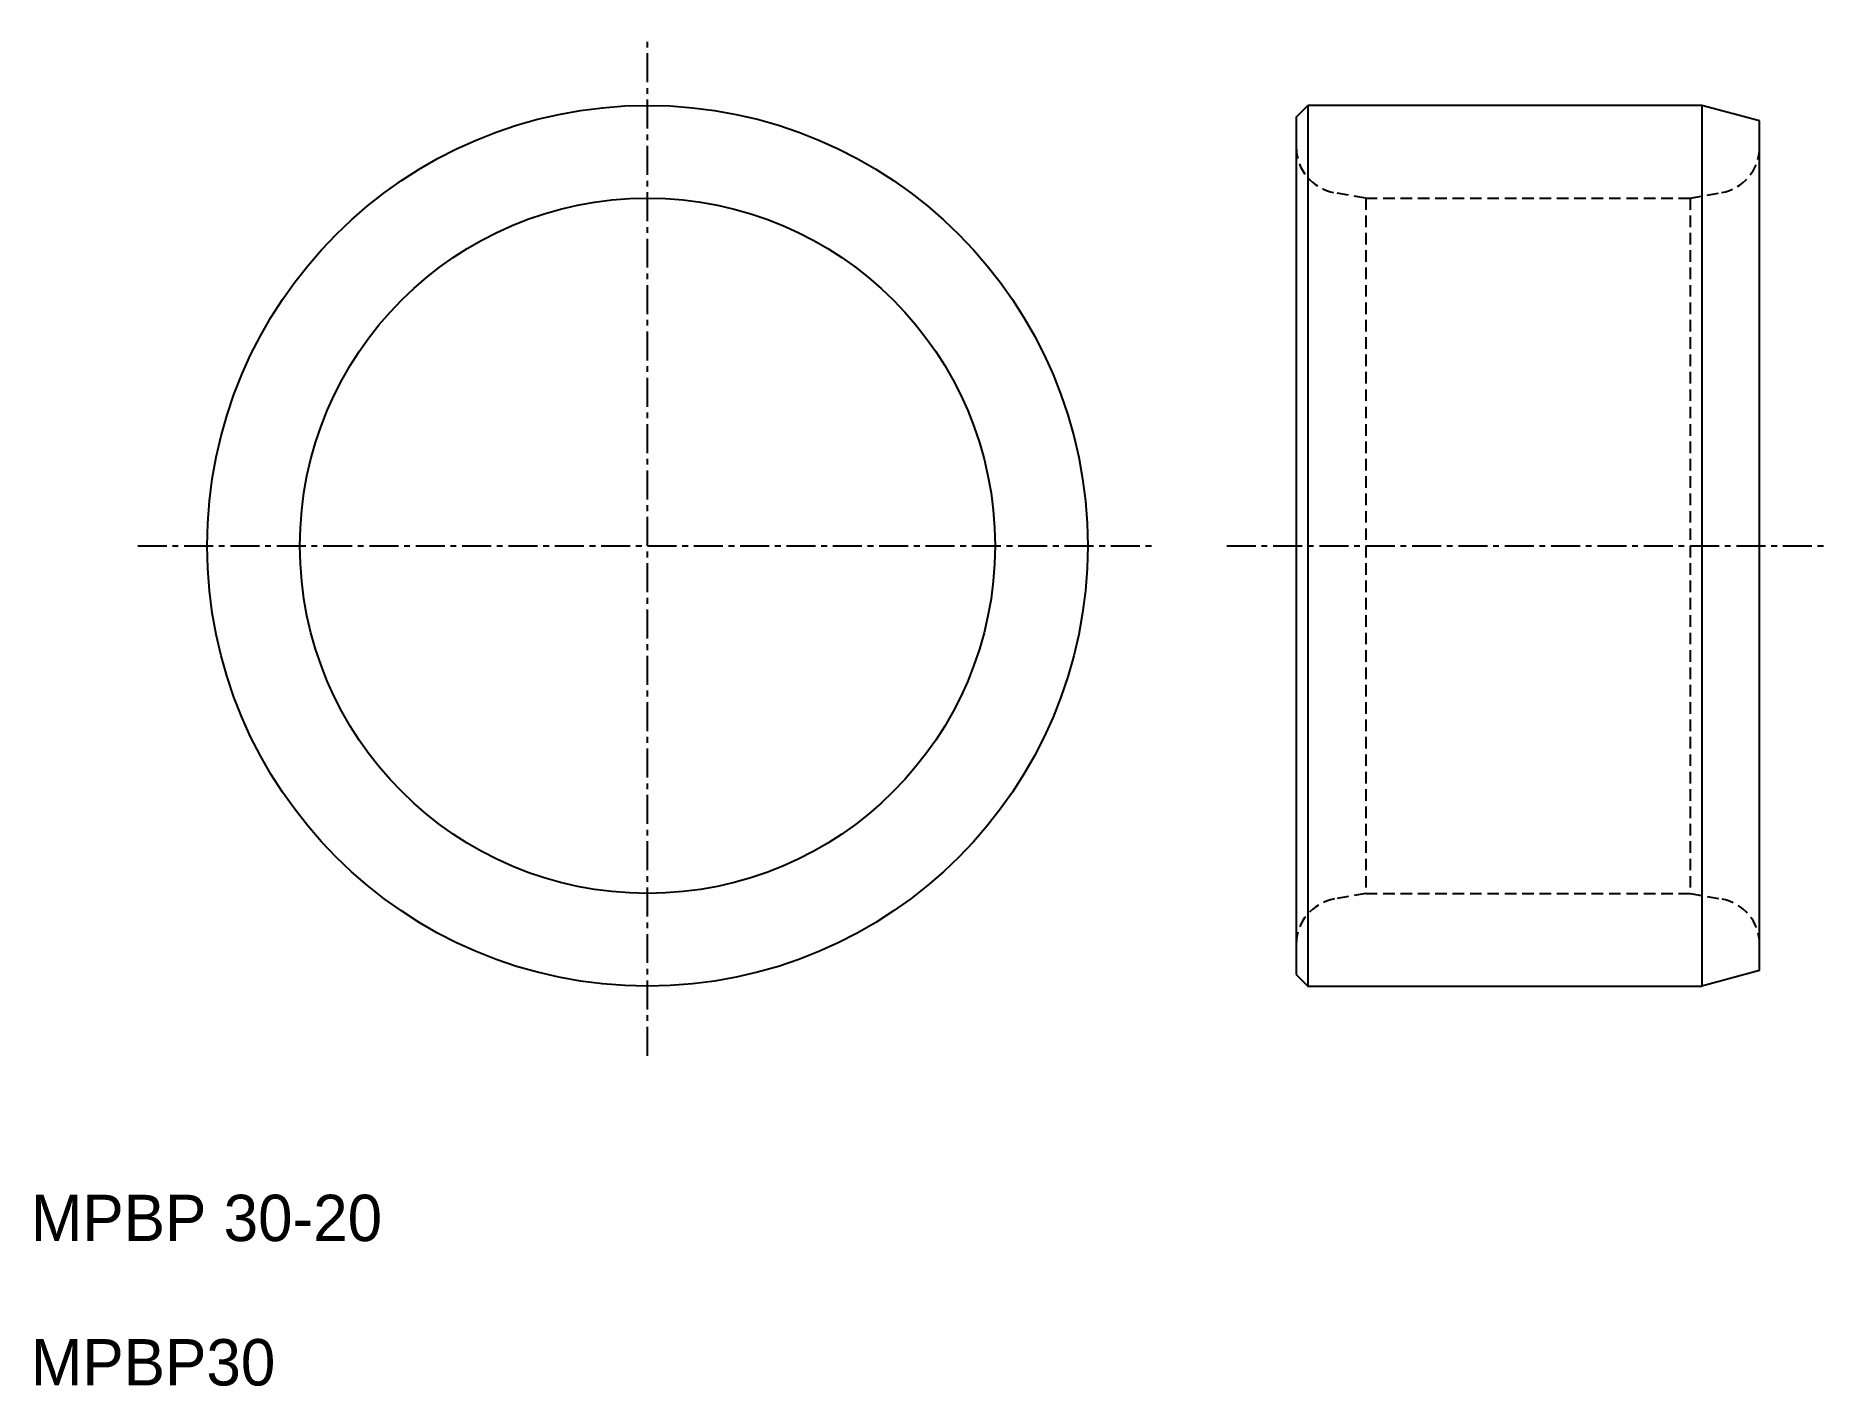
# Model space of a CAD drawing. Extents: x 48.3 to 125.7, y 58 to 116.2.
import ezdxf

# ---------------------------------------------------------------- set-up
doc = ezdxf.new("R2010")
doc.units = 0
doc.linetypes.add('CENTER', pattern=[2, 1.25, -0.25, 0.25, -0.25])
doc.linetypes.add('DASHED', pattern=[0.75, 0.5, -0.25])
doc.layers.get('0').update_dxf_attribs({"linetype": 'CONTINUOUS'})
doc.layers.add('CENTER', color=1, linetype='CENTER')

msp = doc.modelspace()

# ---------------------------------------------------------------- linework, layer by layer
at = {"color": 7, "linetype": 'CONTINUOUS'}
for p, q in [((102.715, 112.728), (103.215, 113.228)), ((103.215, 113.228), (103.215, 75.228)), ((120.215, 113.228), (103.215, 113.228)), ((120.215, 113.228), (120.215, 75.228)), ((122.715, 112.558), (120.215, 113.228)), ((102.715, 112.728), (102.715, 75.728)), ((122.715, 75.898), (122.715, 112.558)), ((122.715, 75.898), (120.215, 75.228)), ((102.715, 75.728), (103.215, 75.228)), ((103.215, 75.228), (120.215, 75.228))]:
    msp.add_line(p, q, dxfattribs=at)
at = {"color": 3, "linetype": 'DASHED'}
for p, q in [((105.715, 109.228), (104.368, 109.466)), ((105.715, 109.228), (105.715, 79.228)), ((105.715, 109.228), (119.715, 109.228)), ((119.715, 109.228), (121.062, 109.466)), ((119.715, 109.228), (119.715, 79.228)), ((105.715, 79.228), (104.368, 78.991)), ((105.715, 79.228), (119.715, 79.228)), ((119.715, 79.228), (121.062, 78.991))]:
    msp.add_line(p, q, dxfattribs=at)
at = {"color": 7, "linetype": 'CONTINUOUS'}
for radius in [19, 15]:
    msp.add_circle((74.715, 94.228), radius, dxfattribs=at)
at = {"color": 3, "linetype": 'DASHED'}
for centre, start, end in [((104.715, 111.435), 180, 260), ((120.715, 111.435), 280, 360), ((104.715, 77.021), 100, 180), ((120.715, 77.021), 0, 80)]:
    msp.add_arc(centre, 2, start, end, dxfattribs=at)
at = {"layer": 'CENTER', "color": 1, "linetype": 'CENTER'}
for p, q in [((74.715, 72.228), (74.715, 116.228)), ((52.715, 94.228), (96.715, 94.228)), ((99.715, 94.228), (125.715, 94.228))]:
    msp.add_line(p, q, dxfattribs=at)

# ---------------------------------------------------------------- texts
at = {"color": 7, "linetype": 'CONTINUOUS'}
for s, p in [('MPBP 30-20', (48.099, 64.228)), ('MPBP30', (48.099, 58))]:
    msp.add_text(s, height=2, dxfattribs=at).set_placement(p)

doc.saveas('drawing.dxf')
